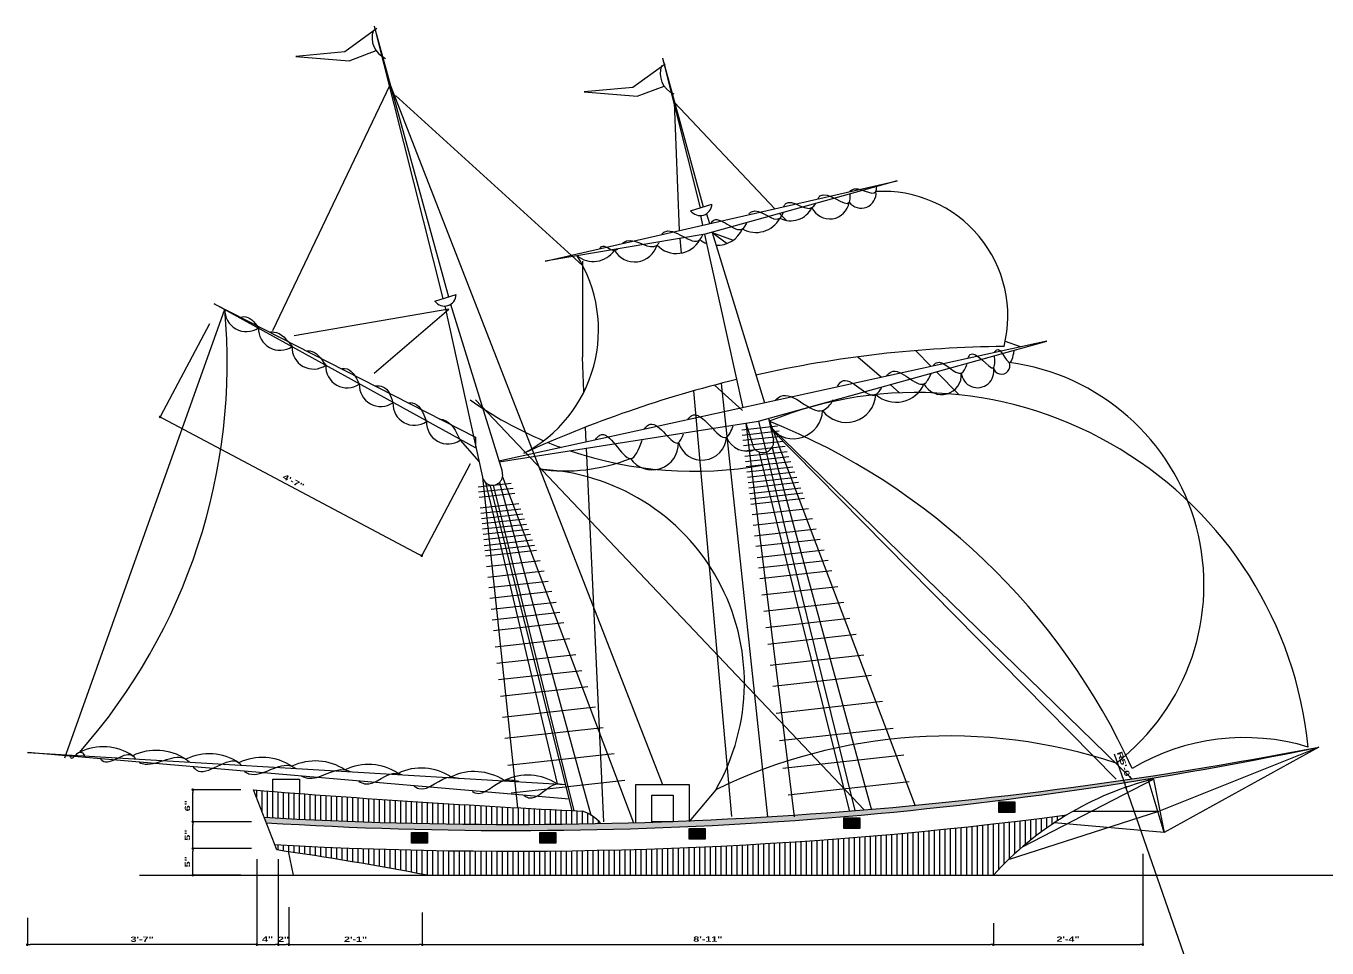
# Model space of a CAD drawing. Header units: inches. Extents: x 3 to 370, y 6 to 272.
# Drawn here: x 2.8 to 246.5, y 99.4 to 272 of the extents above; entities that cross this region are included whole.
import ezdxf

# ---------------------------------------------------------------- set-up
doc = ezdxf.new("R2010")
doc.units = ezdxf.units.IN
doc.header["$LTSCALE"] = 6
doc.header["$MEASUREMENT"] = 0
doc.layers.get('DEFPOINTS').update_dxf_attribs({"linetype": 'CONTINUOUS'})
for name, color, linetype in [('A-WALL', 15, 'CONTINUOUS'), ('DETAILS', 7, 'CONTINUOUS'), ('DIMLINE', 1, 'CONTINUOUS'), ('LINE', 231, 'CONTINUOUS'), ('SHADE', 6, 'CONTINUOUS'), ('TEXTL', 2, 'CONTINUOUS')]:
    doc.layers.add(name, color=color, linetype=linetype)
doc.styles.add('CITYBLUEPRINT', font='cityb___.ttf', dxfattribs={"width": 1.5, "height": 1})
doc.dimstyles.new('ARCH493', dxfattribs={"dimscale": 48, "dimtxt": 0.125, "dimasz": 0.0625, "dimexe": 0.125, "dimexo": 0, "dimgap": 0, "dimtad": 0, "dimdec": 6, "dimrnd": 1, "dimzin": 15, "dimdsep": 46, "dimlunit": 4, "dimtxsty": 'CITYBLUEPRINT', "dimblk": 'DOT', "dimcen": 0.0625, "dimdle": 0.09375, "dimclrd": 1, "dimclre": 1, "dimclrt": 2, "dimadec": 0, "dimazin": 0, "dimtfac": 1, "dimtdec": 6, "dimtix": 1, "dimtmove": 2, "dimatfit": 3, "dimldrblk": 'DOT', "dimfxl": 1, "dimtvp": 1, "dimtolj": 1, "dimtzin": 15, "dimarcsym": 0})
pattern_1 = [(90, (-21, 15), (-1, 1e-16), [])]

# ---------------------------------------------------------------- blocks, each defined once
blk = doc.blocks.new('DOT')
at = {"layer": 'DIMLINE', "color": 0, "linetype": 'ByBlock'}
blk.add_line((-0.5, 0), (-1, 0), dxfattribs=at)
at = {"layer": 'DIMLINE', "color": 0, "linetype": 'ByBlock', "const_width": 0.5}
blk.add_lwpolyline([(-0.25, 0, 1), (0.25, 0, 1)], format="xyb", close=True, dxfattribs=at)
blk = doc.blocks.new('*D32')
at = {"layer": 'DEFPOINTS', "color": 0}
for p in [(46, 116), (50, 116), (50, 100)]:
    blk.add_point(p, dxfattribs=at)
at = {"layer": 'DIMLINE', "color": 1, "lineweight": -2}
for p, q in [((46, 116), (46, 99.875)), ((50, 116), (50, 99.875)), ((46.5, 100), (49.5, 100))]:
    blk.add_line(p, q, dxfattribs=at)
at = {"layer": 'DIMLINE', "color": 1, "lineweight": -2, "xscale": 0.5, "yscale": 0.5, "zscale": 0.5, "rotation": 180}
blk.add_blockref('DOT', (46, 100), dxfattribs=at)
at = {"layer": 'DIMLINE', "color": 1, "lineweight": -2, "xscale": 0.5, "yscale": 0.5, "zscale": 0.5}
blk.add_blockref('DOT', (50, 100), dxfattribs=at)
at = {"layer": 'DIMLINE', "color": 7, "insert": (48, 101.023661), "char_height": 1, "attachment_point": 5, "style": 'CITYBLUEPRINT'}
blk.add_mtext('\\A1;4"', dxfattribs=at)
blk = doc.blocks.new('*D33')
at = {"layer": 'DEFPOINTS', "color": 0}
for p in [(50, 116), (52, 107), (52, 100)]:
    blk.add_point(p, dxfattribs=at)
at = {"layer": 'DIMLINE', "color": 1, "lineweight": -2}
for p, q in [((52, 107), (52, 99.875)), ((50.5, 100), (51.5, 100))]:
    blk.add_line(p, q, dxfattribs=at)
at = {"layer": 'DIMLINE', "color": 1, "lineweight": -2, "xscale": 0.5, "yscale": 0.5, "zscale": 0.5, "rotation": 180}
blk.add_blockref('DOT', (50, 100), dxfattribs=at)
at = {"layer": 'DIMLINE', "color": 1, "lineweight": -2, "xscale": 0.5, "yscale": 0.5, "zscale": 0.5}
blk.add_blockref('DOT', (52, 100), dxfattribs=at)
at = {"layer": 'DIMLINE', "color": 7, "insert": (51, 101), "char_height": 1, "attachment_point": 5, "style": 'CITYBLUEPRINT'}
blk.add_mtext('\\A1;2"', dxfattribs=at)
blk = doc.blocks.new('*D34')
at = {"layer": 'DEFPOINTS', "color": 0}
for p in [(52, 107), (77, 106), (77, 100)]:
    blk.add_point(p, dxfattribs=at)
at = {"layer": 'DIMLINE', "color": 1, "lineweight": -2}
for p, q in [((77, 106), (77, 99.875)), ((52.5, 100), (76.5, 100))]:
    blk.add_line(p, q, dxfattribs=at)
at = {"layer": 'DIMLINE', "color": 1, "lineweight": -2, "xscale": 0.5, "yscale": 0.5, "zscale": 0.5, "rotation": 180}
blk.add_blockref('DOT', (52, 100), dxfattribs=at)
at = {"layer": 'DIMLINE', "color": 1, "lineweight": -2, "xscale": 0.5, "yscale": 0.5, "zscale": 0.5}
blk.add_blockref('DOT', (77, 100), dxfattribs=at)
at = {"layer": 'DIMLINE', "color": 7, "insert": (64.5, 101.004981), "char_height": 1, "attachment_point": 5, "style": 'CITYBLUEPRINT'}
blk.add_mtext('\\A1;2\'-1"', dxfattribs=at)
blk = doc.blocks.new('*D35')
at = {"layer": 'DEFPOINTS', "color": 0}
for p in [(77, 106), (184, 104), (184, 100)]:
    blk.add_point(p, dxfattribs=at)
at = {"layer": 'DIMLINE', "color": 1, "lineweight": -2}
for p, q in [((184, 104), (184, 99.875)), ((77.5, 100), (183.5, 100))]:
    blk.add_line(p, q, dxfattribs=at)
at = {"layer": 'DIMLINE', "color": 1, "lineweight": -2, "xscale": 0.5, "yscale": 0.5, "zscale": 0.5, "rotation": 180}
blk.add_blockref('DOT', (77, 100), dxfattribs=at)
at = {"layer": 'DIMLINE', "color": 1, "lineweight": -2, "xscale": 0.5, "yscale": 0.5, "zscale": 0.5}
blk.add_blockref('DOT', (184, 100), dxfattribs=at)
at = {"layer": 'DIMLINE', "color": 7, "insert": (130.5, 101.028643), "char_height": 1, "attachment_point": 5, "style": 'CITYBLUEPRINT'}
blk.add_mtext('\\A1;8\'-11"', dxfattribs=at)
blk = doc.blocks.new('*D36')
at = {"layer": 'DEFPOINTS', "color": 0}
for p in [(212, 117), (184, 104), (212, 100)]:
    blk.add_point(p, dxfattribs=at)
at = {"layer": 'DIMLINE', "color": 1, "lineweight": -2}
for p, q in [((212, 117), (212, 99.875)), ((184.5, 100), (211.5, 100))]:
    blk.add_line(p, q, dxfattribs=at)
at = {"layer": 'DIMLINE', "color": 1, "lineweight": -2, "xscale": 0.5, "yscale": 0.5, "zscale": 0.5, "rotation": 180}
blk.add_blockref('DOT', (184, 100), dxfattribs=at)
at = {"layer": 'DIMLINE', "color": 1, "lineweight": -2, "xscale": 0.5, "yscale": 0.5, "zscale": 0.5}
blk.add_blockref('DOT', (212, 100), dxfattribs=at)
at = {"layer": 'DIMLINE', "color": 7, "insert": (198, 101.023661), "char_height": 1, "attachment_point": 5, "style": 'CITYBLUEPRINT'}
blk.add_mtext('\\A1;2\'-4"', dxfattribs=at)
blk = doc.blocks.new('*D38')
at = {"layer": 'DEFPOINTS', "color": 0}
for p in [(34, 118), (43, 118), (43, 113)]:
    blk.add_point(p, dxfattribs=at)
at = {"layer": 'DIMLINE', "color": 1, "lineweight": -2}
for p, q in [((43, 118), (33.875, 118)), ((34, 113.5), (34, 117.5)), ((43, 113), (33.875, 113))]:
    blk.add_line(p, q, dxfattribs=at)
at = {"layer": 'DIMLINE', "color": 1, "lineweight": -2, "xscale": 0.5, "yscale": 0.5, "zscale": 0.5}
for p, rotation in [((34, 118), 90), ((34, 113), 270)]:
    blk.add_blockref('DOT', p, dxfattribs=dict(at, rotation=rotation))
at = {"layer": 'DIMLINE', "color": 7, "insert": (33, 115.5), "char_height": 1, "attachment_point": 5, "rotation": 90, "style": 'CITYBLUEPRINT'}
blk.add_mtext('\\A1;5"', dxfattribs=at)
blk = doc.blocks.new('*D39')
at = {"layer": 'DEFPOINTS', "color": 0}
for p in [(34, 123), (45, 123), (45, 118)]:
    blk.add_point(p, dxfattribs=at)
at = {"layer": 'DIMLINE', "color": 1, "lineweight": -2}
for p, q in [((45, 123), (33.875, 123)), ((34, 118.5), (34, 122.5)), ((45, 118), (33.875, 118))]:
    blk.add_line(p, q, dxfattribs=at)
at = {"layer": 'DIMLINE', "color": 1, "lineweight": -2, "xscale": 0.5, "yscale": 0.5, "zscale": 0.5}
for p, rotation in [((34, 123), 90), ((34, 118), 270)]:
    blk.add_blockref('DOT', p, dxfattribs=dict(at, rotation=rotation))
at = {"layer": 'DIMLINE', "color": 7, "insert": (33, 120.5), "char_height": 1, "attachment_point": 5, "rotation": 90, "style": 'CITYBLUEPRINT'}
blk.add_mtext('\\A1;5"', dxfattribs=at)
blk = doc.blocks.new('*D40')
at = {"layer": 'DEFPOINTS', "color": 0}
for p in [(34, 129), (43, 129), (43, 123)]:
    blk.add_point(p, dxfattribs=at)
at = {"layer": 'DIMLINE', "color": 1, "lineweight": -2}
for p, q in [((43, 129), (33.875, 129)), ((34, 123.5), (34, 128.5)), ((43, 123), (33.875, 123))]:
    blk.add_line(p, q, dxfattribs=at)
at = {"layer": 'DIMLINE', "color": 1, "lineweight": -2, "xscale": 0.5, "yscale": 0.5, "zscale": 0.5}
for p, rotation in [((34, 129), 90), ((34, 123), 270)]:
    blk.add_blockref('DOT', p, dxfattribs=dict(at, rotation=rotation))
at = {"layer": 'DIMLINE', "color": 7, "insert": (33, 126), "char_height": 1, "attachment_point": 5, "rotation": 90, "style": 'CITYBLUEPRINT'}
blk.add_mtext('\\A1;6"', dxfattribs=at)
blk = doc.blocks.new('*D41')
at = {"layer": 'DEFPOINTS', "color": 0}
for p in [(208.840933, 129.45633), (228.687225, 72.521291)]:
    blk.add_point(p, dxfattribs=at)
at = {"layer": 'DIMLINE', "color": 1, "lineweight": -2}
for p, q in [((206.665362, 135.697609), (208.676357, 129.928468)), ((228.687225, 72.521291), (208.840933, 129.45633))]:
    blk.add_line(p, q, dxfattribs=at)
at = {"layer": 'DIMLINE', "color": 1, "lineweight": -2, "xscale": 0.5, "yscale": 0.5, "zscale": 0.5, "rotation": 289.217422}
blk.add_blockref('DOT', (208.840933, 129.45633), dxfattribs=at)
at = {"layer": 'DIMLINE', "color": 2, "insert": (208.552838, 133.38523), "char_height": 1, "attachment_point": 5, "rotation": 289.21743958, "style": 'CITYBLUEPRINT'}
blk.add_mtext('\\A1;R5\'-0"', dxfattribs=at)
blk = doc.blocks.new('*D57')
at = {"layer": 'DEFPOINTS', "color": 0}
for p in [(37, 216), (86, 190), (76.882678, 172.817355)]:
    blk.add_point(p, dxfattribs=at)
at = {"layer": 'DIMLINE', "color": 1, "lineweight": -2}
for p, q in [((28.324352, 198.582997), (76.441003, 173.051712)), ((86, 190), (76.824088, 172.706936))]:
    blk.add_line(p, q, dxfattribs=at)
at = {"layer": 'DIMLINE', "color": 1, "lineweight": -2, "xscale": 0.5, "yscale": 0.5, "zscale": 0.5}
for p, rotation in [((27.882678, 198.817355), 152.049031), ((76.882678, 172.817355), 332.049031)]:
    blk.add_blockref('DOT', p, dxfattribs=dict(at, rotation=rotation))
at = {"layer": 'DIMLINE', "color": 7, "insert": (52.862484, 186.721605), "char_height": 1, "attachment_point": 5, "rotation": 332.04902064, "style": 'CITYBLUEPRINT'}
blk.add_mtext('\\A1;4\'-7"', dxfattribs=at)
blk = doc.blocks.new('*D58')
at = {"layer": 'DEFPOINTS', "color": 0}
for p in [(3, 105), (46, 105), (3, 100)]:
    blk.add_point(p, dxfattribs=at)
at = {"layer": 'DIMLINE', "color": 1, "lineweight": -2}
for p, q in [((3, 105), (3, 99.875)), ((45.5, 100), (3.5, 100))]:
    blk.add_line(p, q, dxfattribs=at)
at = {"layer": 'DIMLINE', "color": 1, "lineweight": -2, "xscale": 0.5, "yscale": 0.5, "zscale": 0.5, "rotation": 180}
blk.add_blockref('DOT', (3, 100), dxfattribs=at)
at = {"layer": 'DIMLINE', "color": 1, "lineweight": -2, "xscale": 0.5, "yscale": 0.5, "zscale": 0.5}
blk.add_blockref('DOT', (46, 100), dxfattribs=at)
at = {"layer": 'DIMLINE', "color": 7, "insert": (24.5, 101), "char_height": 1, "attachment_point": 5, "style": 'CITYBLUEPRINT'}
blk.add_mtext('\\A1;3\'-7"', dxfattribs=at)

msp = doc.modelspace()

# ---------------------------------------------------------------- hatches: boundary and pattern name
at = {"layer": 'DETAILS'}
h = msp.add_hatch(dxfattribs=at)
h.set_pattern_fill('_U', color=256, angle=90, style=0, pattern_type=0)
h.set_pattern_definition(pattern_1)
edge = h.paths.add_edge_path()
edge.add_line((45.3968445, 128.9682043), (47.3622003, 123.8582791))
edge.add_arc((93.8172356, 917.927144), 795.4265727, 266.6518683369, 271.2000818927)
edge.add_arc((104.5, 117.5), 7.9056942, 40.889115528, 71.565051177)
edge.add_arc((204, 2111), 1988.3674208, 265.4249122165, 267.2037877238, ccw=False)
for points in [[(188, 126.7657777), (185, 126.7657777), (185, 124.7657777), (188, 124.7657777)], [(159, 123.7657784), (156, 123.7657784), (156, 121.7657784), (159, 121.7657784)], [(78, 121), (75, 121), (75, 119), (78, 119)], [(102, 121), (99, 121), (99, 119), (102, 119)], [(130, 121.7657784), (127, 121.7657784), (127, 119.7657784), (130, 119.7657784)]]:
    msp.add_hatch(color=256, dxfattribs=at).paths.add_polyline_path(points)
h = msp.add_hatch(dxfattribs=at)
h.set_pattern_fill('_U', color=256, angle=90, style=0, pattern_type=0)
h.set_pattern_definition(pattern_1)
edge = h.paths.add_edge_path()
edge.add_arc((93.8172356, 917.927144), 800.4265727, 266.8140105928, 277.4611577905, ccw=False)
edge.add_line((49.3316449, 118.7377231), (49.721744, 117.7234655))
edge.add_arc((-33.7472575, -466.256573), 589.9150444, 79.0919673598, 81.8657361377, ccw=False)
edge.add_line((77.8841997, 113), (184, 113))
edge.add_arc((228.6872254, 72.5212911), 60.2948919, 120.863963015, 137.828997851, ccw=False)
at = {"layer": 'DIMLINE'}
h = msp.add_hatch(color=256, dxfattribs=at)
edge = h.paths.add_edge_path()
edge.add_arc((93.8172356, 917.927144), 795.4265727, 266.6518683369, 280.9565784886, ccw=False)
edge.add_line((47.3622003, 123.8582791), (47.7562911, 122.8336432))
edge.add_arc((94.0810271, 858.0699909), 736.694284, 266.3947539352, 281.8212863711)

# ---------------------------------------------------------------- linework, layer by layer
at = {"layer": 'A-WALL'}
for p, q in [((49.721744, 117.723466), (45.396844, 128.968204)), ((51.897676, 117.511619), (52.8, 113))]:
    msp.add_line(p, q, dxfattribs=at)
for centre, radius, start, end in [((93.817236, 917.927144), 795.4265727, 266.651868, 280.956578), ((94.081027, 858.069991), 736.694284, 266.394754, 281.821286), ((228.687225, 72.521291), 60.2948919, 104.098515, 137.828998), ((204, 2111), 1988.3674208, 265.424912, 267.203788), ((104.5, 117.5), 7.9056942, 40.889116, 71.565051), ((93.817236, 917.927144), 800.4265727, 266.814011, 277.461158), ((-33.747257, -466.256573), 589.9150444, 79.091967, 81.865736)]:
    msp.add_arc(centre, radius, start, end, dxfattribs=at)
at = {"layer": 'DETAILS'}
for p, q in [((137.593388, 197.622492), (146.666041, 123.907812)), ((140, 198), (158.050331, 125.144946)), ((141.851615, 198.514337), (169.335822, 125.967667)), ((136.845742, 196.408659), (143.529616, 197.150939)), ((136.96568, 195.421979), (143.891971, 196.191181)), ((137.085617, 194.435299), (144.254326, 195.231422)), ((137.205554, 193.448618), (144.616681, 194.271663)), ((137.325492, 192.461938), (144.979036, 193.311905)), ((137.445429, 191.475258), (145.341391, 192.352146)), ((137.565366, 190.488577), (145.703746, 191.392388)), ((137.685303, 189.501897), (146.066101, 190.432629)), ((137.805241, 188.515217), (146.428456, 189.472871)), ((137.925178, 187.528536), (146.790811, 188.513112)), ((87.453364, 185.740459), (93.641128, 186.427643)), ((87.558549, 184.752141), (94.003483, 185.467885)), ((88.267629, 187.538707), (94.85638, 125.630344)), ((90.296043, 186.029112), (105.396857, 125.078949)), ((92.036785, 187.599911), (116.576205, 122.826231)), ((138.045115, 186.541856), (147.153166, 187.553354)), ((138.165052, 185.555176), (147.515521, 186.593595)), ((138.298309, 184.458919), (147.918117, 185.52725)), ((87.663733, 183.763822), (94.365838, 184.508126)), ((138.418246, 183.472239), (148.280472, 184.567492)), ((138.538184, 182.485558), (148.642827, 183.607733)), ((87.874102, 181.787184), (95.090548, 182.588609)), ((87.979286, 180.798866), (95.452903, 181.628851)), ((88.08447, 179.810547), (95.815258, 180.669092)), ((138.778058, 180.512198), (149.367537, 181.688216)), ((88.189654, 178.822228), (96.177613, 179.709334)), ((88.294839, 177.833909), (96.539968, 178.749575)), ((139.017933, 178.538837), (150.092247, 179.768699)), ((88.400023, 176.845591), (96.902323, 177.789817)), ((88.505207, 175.857272), (97.264678, 176.830058)), ((88.622073, 174.759195), (97.667274, 175.763713)), ((139.257807, 176.565477), (150.816956, 177.849182)), ((139.497682, 174.592116), (151.541666, 175.929665)), ((88.727257, 173.770876), (98.029629, 174.803955)), ((88.832441, 172.782558), (98.391984, 173.844196)), ((139.750876, 172.509179), (152.306618, 173.903561)), ((89.04281, 170.80592), (99.116694, 171.924679)), ((139.99075, 170.535818), (153.031328, 171.984044)), ((89.253178, 168.829283), (99.841404, 170.005162)), ((140.230625, 168.562458), (153.756037, 170.064527)), ((89.463547, 166.852645), (100.566114, 168.085645)), ((89.673915, 164.876008), (101.290824, 166.166128)), ((140.603756, 165.492841), (154.883344, 167.078665)), ((89.895965, 162.789612), (102.055775, 164.140024)), ((140.976888, 162.423224), (156.01065, 164.092803)), ((90.106334, 160.812975), (102.780485, 162.220507)), ((141.350019, 159.353606), (157.137956, 161.106941)), ((90.316702, 158.836338), (103.505195, 160.30099)), ((90.643936, 155.761623), (104.632501, 157.315128)), ((141.723151, 156.283989), (158.265263, 158.121079)), ((90.97117, 152.686909), (105.759807, 154.329266)), ((142.2029, 152.337268), (159.714682, 154.282045)), ((91.298404, 149.612195), (106.887113, 151.343404)), ((142.682649, 148.390547), (161.164102, 150.443011)), ((91.625639, 146.537481), (108.01442, 148.357542)), ((92.046376, 142.584206), (109.46384, 144.518508)), ((143.295655, 143.347569), (163.232076, 145.561615)), ((92.467113, 138.630931), (110.913259, 140.679474)), ((143.92198, 138.195015), (165.232076, 140.561615)), ((93.004715, 133.579579), (112.981234, 135.798078)), ((144.570182, 133.044891), (167.232076, 135.561615)), ((93.671138, 128.431478), (114.981234, 130.798078)), ((145.570182, 128.044891), (168.232076, 130.561615))]:
    msp.add_line(p, q, dxfattribs=at)
for points in [[(185, 126.765778), (188, 126.765778), (188, 124.765778), (185, 124.765778)], [(156, 123.765778), (159, 123.765778), (159, 121.765778), (156, 121.765778)], [(75, 121), (78, 121), (78, 119), (75, 119)], [(99, 121), (102, 121), (102, 119), (99, 119)], [(127, 121.765778), (130, 121.765778), (130, 119.765778), (127, 119.765778)]]:
    msp.add_lwpolyline(points, close=True, dxfattribs=at)
at = {"layer": 'DIMLINE'}
for p, q in [((68.507899, 271.509722), (62.466947, 267.153376)), ((62.466947, 267.153376), (53.333466, 266.323477)), ((53.333466, 266.323477), (63.297264, 265.493577)), ((63.297264, 265.493577), (68.364014, 267.392654)), ((122.478476, 264.870524), (116.437524, 260.514178)), ((49, 215), (71, 261)), ((71, 261), (122, 130)), ((72, 259), (107.043361, 227.191411)), ((116.437524, 260.514178), (107.304043, 259.684279)), ((107.304043, 259.684279), (117.267841, 258.854379)), ((117.267841, 258.854379), (122.334591, 260.753456)), ((124.280103, 257.700424), (143.04905, 237.783875)), ((125.174202, 233.72141), (124.280103, 257.700424)), ((143.950324, 236.87509), (145.218102, 235.596747)), ((125.553344, 229.487663), (125.308824, 232.218137)), ((131.294225, 233.359507), (135.237177, 231.900043)), ((131.294225, 233.359507), (134.117136, 231.300337)), ((107, 228), (107, 210)), ((10, 135), (40, 219)), ((82, 219), (53, 214)), ((68, 207), (82, 219)), ((27.99526, 199.002118), (37.171172, 216.295182)), ((186.23399, 213.023825), (189, 212)), ((107.298713, 203.502987), (107, 210)), ((158.639055, 210.062604), (163.070214, 206.224904)), ((169.38254, 211.230938), (172.334627, 208.254252)), ((173.323974, 207.256659), (177.592658, 202.952403)), ((132.991453, 205.079767), (141.684767, 123.942174)), ((164.658283, 204.849523), (166.434139, 203.311505)), ((135, 124), (127.862794, 203.698796)), ((131.756661, 204.759339), (137, 200)), ((87, 202), (159.820088, 125.243691)), ((107.730898, 194.102959), (107.601916, 196.908324)), ((142.222068, 196.946096), (210, 131)), ((207, 131), (142.301528, 196.609718)), ((111, 123), (107.784068, 192.94652)), ((215, 125), (245, 137)), ((245, 137), (216, 121)), ((189.447876, 118.300626), (214, 131)), ((216, 121), (213, 131)), ((214, 131), (216, 121)), ((132, 129), (127, 123.073426)), ((187, 116), (215, 125)), ((198.997849, 125), (215, 125)), ((216, 121), (195.395215, 122.79172)), ((24, 113), (364, 113))]:
    msp.add_line(p, q, dxfattribs=at)
for centre, radius, start, end in [((71.830368, 269.83473), 4.2402058, 160.668301, 246.457302), ((125.800945, 263.195532), 4.2402058, 160.668301, 246.457302), ((128, 261.333333), 72.6941844, 234.706652, 247.114519), ((128, 261.333333), 72.6941844, 247.817348, 249.894328), ((128, 261.333333), 72.6941844, 251.325142, 280.069746)]:
    msp.add_arc(centre, radius, start, end, dxfattribs=at)
at = {"layer": 'LINE'}
for points, knots in [([(157.1658705, 241.0482684), (157.2572666, 241.152355), (158.3744471, 242.4246571), (162.0234789, 239.4880254), (162.1283056, 241.5612216), (162.1459291, 241.909769)], [0, 0, 0, 0, 0.4062169518, 4.9653917103, 5.886790069, 5.886790069, 5.886790069, 5.886790069]), ([(144.7157238, 238.2723224), (144.836741, 238.4497688), (145.9365659, 240.0624326), (149.148221, 236.768229), (150.4489153, 238.3987636), (150.6534861, 238.655211)], [0, 0, 0, 0, 0.6130417756, 5.5714297377, 6.4968191124, 6.4968191124, 6.4968191124, 6.4968191124]), ([(151.1323379, 239.7081565), (151.2515234, 239.8856806), (152.4616799, 241.6881806), (157.2187268, 237.0315002), (157.17501, 239.8786959), (157.1658705, 240.4739349)], [0, 0, 0, 0, 0.6130417756, 6.22455166, 7.7077903992, 7.7077903992, 7.7077903992, 7.7077903992]), ([(131.0866369, 235.1032053), (131.1785478, 235.2418973), (132.3877204, 237.0665182), (136.3064682, 232.2865404), (137.5763952, 234.6580817), (137.820258, 235.1134865)], [0, 0, 0, 0, 0.4786980326, 6.2977132788, 7.6807083919, 7.6807083919, 7.6807083919, 7.6807083919]), ([(138.2033395, 236.8364877), (138.3581293, 236.9804483), (139.890333, 238.4054573), (143.425284, 234.3624227), (144.4374207, 236.620671), (144.6199535, 237.0279326)], [0, 0, 0, 0, 0.6131094455, 6.0689292699, 7.2693407797, 7.2693407797, 7.2693407797, 7.2693407797]), ([(121.7969121, 232.9015927), (121.950602, 233.0783421), (123.6625612, 235.0471605), (128.1307648, 229.9861494), (129.3865567, 232.5580292), (129.5543111, 232.9015927)], [0, 0, 0, 0, 0.6770287093, 7.5414525653, 8.599814657, 8.599814657, 8.599814657, 8.599814657]), ([(114.5183648, 231.3700365), (114.7681322, 231.520046), (116.6989913, 232.6797135), (119.9139899, 229.5585347), (121.2805433, 231.2962681), (121.4138306, 231.4657587)], [0, 0, 0, 0, 0.8565101838, 6.6213623899, 7.2444088897, 7.2444088897, 7.2444088897, 7.2444088897]), ([(110.304469, 230.317091), (110.3946523, 230.4648246), (110.9573036, 231.3865309), (112.454224, 229.6298717), (113.4425223, 230.1161235), (113.6564316, 230.2213689)], [0, 0, 0, 0, 0.4786980326, 2.9865846696, 3.6793375901, 3.6793375901, 3.6793375901, 3.6793375901]), ([(43.0097317, 217.5115442), (43.193368, 217.5514819), (44.5313152, 217.8424622), (45.4807499, 216.5802129), (46.2998726, 215.4912102)], [0, 0, 0, 0, 0.5510807665, 4.0150937145, 4.0150937145, 4.0150937145, 4.0150937145]), ([(48.44564, 214.7044013), (48.6909544, 214.7150677), (50.4181616, 214.7901677), (51.5923372, 213.2789772), (52.5997451, 211.9824204)], [0, 0, 0, 0, 0.7247873834, 5.1030747298, 5.1030747298, 5.1030747298, 5.1030747298]), ([(55.4519219, 211.1728348), (55.6048806, 211.1779406), (57.1191689, 211.2284876), (58.0567458, 209.7777915), (58.8996177, 208.4736307)], [0, 0, 0, 0, 0.4529918729, 4.4846112528, 4.4846112528, 4.4846112528, 4.4846112528]), ([(179.2742919, 209.7991203), (179.3927981, 210.0710652), (180.2521457, 212.0430747), (184.4230237, 205.8986552), (184.2767593, 209.1875209), (184.2319304, 210.1955324)], [0, 0, 0, 0, 0.7990928555, 5.7946245306, 8.0023731873, 8.0023731873, 8.0023731873, 8.0023731873]), ([(184.2454506, 210.8951002), (184.3743883, 211.0980804), (185.1854652, 212.3749181), (187.0974096, 207.2529312), (187.6748565, 210.0383602), (187.9141022, 211.1924092)], [0, 0, 0, 0, 0.6346929622, 3.9925076476, 6.3678477689, 6.3678477689, 6.3678477689, 6.3678477689]), ([(61.9955085, 207.8981325), (62.1489205, 207.9037077), (63.6642564, 207.9587772), (64.4728017, 206.3819925), (65.1994902, 204.9648409)], [0, 0, 0, 0, 0.4529918729, 4.4744524406, 4.4744524406, 4.4744524406, 4.4744524406]), ([(164.0047672, 206.561756), (164.2929628, 206.8389778), (166.240087, 208.7119599), (170.4190281, 202.9628396), (171.9383334, 206.0546842), (172.3335991, 206.8590649)], [0, 0, 0, 0, 1.1303014556, 7.6366102925, 9.9245370596, 9.9245370596, 9.9245370596, 9.9245370596]), ([(172.7302103, 208.4447128), (172.9225408, 208.6395211), (174.3721977, 210.1078548), (177.6942676, 205.2852847), (178.7693686, 207.9492316), (179.0759868, 208.7089877)], [0, 0, 0, 0, 0.774248651, 5.835762749, 7.8552643363, 7.8552643363, 7.8552643363, 7.8552643363]), ([(154.7670358, 204.5754991), (155.0175414, 204.9279354), (156.7153666, 207.3166057), (161.1151246, 200.9751828), (162.7611791, 203.802434), (163.0958677, 204.3772927)], [0, 0, 0, 0, 1.193622158, 8.0898874741, 9.8499617023, 9.8499617023, 9.8499617023, 9.8499617023]), ([(68.1864039, 204.6382247), (68.7027029, 204.6295396), (70.4674775, 204.5998527), (71.0718233, 202.7586179), (71.4993628, 201.4560511)], [0, 0, 0, 0, 1.4608453937, 4.9933519591, 4.9933519591, 4.9933519591, 4.9933519591]), ([(143.1661627, 201.9988213), (143.4902264, 202.2691727), (146.0347652, 204.391964), (150.9038515, 197.7317253), (153.4234754, 201.1243057), (154.0729663, 201.9988213)], [0, 0, 0, 0, 1.210113277, 9.5017729379, 12.3814389133, 12.3814389133, 12.3814389133, 12.3814389133]), ([(74.4376987, 201.46887), (74.6542024, 201.4792854), (76.3913203, 201.5628526), (77.1420617, 199.6349137), (77.7992354, 197.9472613)], [0, 0, 0, 0, 0.6341892022, 5.0884177824, 5.0884177824, 5.0884177824, 5.0884177824]), ([(126.7910265, 198.3944578), (127.012767, 198.6599098), (129.0020739, 201.0413673), (133.3867356, 192.2893604), (134.8885111, 196.2046741), (135.2572807, 197.1661018)], [0, 0, 0, 0, 0.9653291193, 8.6602858989, 11.1648321139, 11.1648321139, 11.1648321139, 11.1648321139]), ([(80.2360007, 198.3900678), (80.4515976, 198.3674273), (82.3611007, 198.1669039), (83.282098, 196.1911491), (84.0991079, 194.4384715)], [0, 0, 0, 0, 0.6406213324, 5.67386792, 5.67386792, 5.67386792, 5.67386792]), ([(118.5978768, 196.6201664), (118.9539784, 196.9738177), (120.9601108, 198.9661461), (124.4261866, 191.8504833), (125.6791005, 194.9426271), (125.971711, 195.6647788)], [0, 0, 0, 0, 1.3652782592, 7.6914265399, 9.6190444375, 9.6190444375, 9.6190444375, 9.6190444375]), ([(109.4488604, 194.5729073), (109.7167484, 194.9009473), (111.654533, 197.2738447), (115.7515072, 187.9525254), (117.542297, 192.717674), (118.18822, 194.4364235)], [0, 0, 0, 0, 1.1583952627, 8.3793248584, 12.4533048874, 12.4533048874, 12.4533048874, 12.4533048874]), ([(16.6779692, 134.8151574), (16.794919, 134.6832009), (18.2321166, 133.0615863), (21.776958, 136.9193372), (23.0589559, 135.0251211), (23.2010585, 134.8151574)], [0, 0, 0, 0, 0.5123734459, 6.2965626365, 7.01763616, 7.01763616, 7.01763616, 7.01763616]), ([(10.9702654, 135.2679222), (11.0280665, 135.1620894), (11.4325583, 134.421472), (12.6095445, 136.6736176), (13.464825, 135.7778755), (13.7788177, 135.4490284)], [0, 0, 0, 0, 0.3265433344, 2.2851476576, 3.4213036322, 3.4213036322, 3.4213036322, 3.4213036322]), ([(23.9258469, 134.0907332), (24.31446, 133.9769925), (27.1596726, 133.1442453), (30.9782657, 136.3173153), (33.1332064, 134.3749686), (33.3480877, 134.1812863)], [0, 0, 0, 0, 1.2087037194, 8.8494675021, 9.6957595939, 9.6957595939, 9.6957595939, 9.6957595939]), ([(34.091086, 133.2730165), (34.2665659, 133.0739943), (36.2931032, 130.7755781), (40.8973546, 135.9733851), (42.9214023, 133.7854124), (43.060334, 133.6352289)], [0, 0, 0, 0, 0.7685600552, 8.875748471, 9.4732422892, 9.4732422892, 9.4732422892, 9.4732422892]), ([(43.7074265, 132.3676236), (43.9770569, 132.2309766), (46.7157135, 130.8430432), (50.4376759, 134.7040512), (53.0676165, 133.1456355), (53.3108647, 133.0014947)], [0, 0, 0, 0, 0.8922177738, 9.0623235386, 9.8950085801, 9.8950085801, 9.8950085801, 9.8950085801]), ([(54.3980467, 131.552647), (54.7591874, 131.4075353), (57.3884975, 130.3510393), (60.5845399, 133.5368301), (63.2054459, 132.5296381), (63.548492, 132.3978084)], [0, 0, 0, 0, 1.1459321611, 8.343040406, 9.4269264197, 9.4269264197, 9.4269264197, 9.4269264197]), ([(65.1097133, 130.5822273), (65.4707442, 130.3956722), (67.8407497, 129.1710216), (70.6046086, 132.842191), (72.874437, 131.9332395), (73.0823784, 131.8499694)], [0, 0, 0, 0, 1.1776921124, 7.731019892, 8.391923205, 8.391923205, 8.391923205, 8.391923205]), ([(75.4379389, 129.6766976), (75.739112, 129.497974), (77.9539447, 128.1836376), (80.7720033, 132.0196719), (83.3742348, 131.2670747), (83.8635968, 131.1255453)], [0, 0, 0, 0, 1.0128199846, 7.4482957788, 8.9388169458, 8.9388169458, 8.9388169458, 8.9388169458]), ([(86.3268681, 128.678149), (86.5080821, 128.5765672), (88.46283, 127.4808085), (91.2377944, 131.4024395), (94.1784638, 130.7784659), (95.1149197, 130.5797616)], [0, 0, 0, 0, 0.6076923368, 6.5551514205, 9.3340634488, 9.3340634488, 9.3340634488, 9.3340634488]), ([(96.0209044, 127.9537248), (96.3239842, 127.769926), (98.4055417, 126.507592), (100.5822004, 130.3348339), (102.8772298, 130.0710362), (103.1781839, 130.0364436)], [0, 0, 0, 0, 1.0128199846, 6.9560666366, 7.8530460714, 7.8530460714, 7.8530460714, 7.8530460714])]:
    msp.add_open_spline(points, degree=3, knots=knots, dxfattribs=at)
at = {"layer": 'SHADE'}
for p, q in [((68, 272), (80.871706, 220.957029)), ((68, 272), (81.931827, 221.288151)), ((122, 266), (129.645623, 238.169932)), ((122, 266), (129.063841, 237.988216)), ((100, 228), (166, 243)), ((166, 243), (130, 233)), ((127.266319, 237.426773), (131.256238, 238.672996)), ((129.131221, 236.508186), (129.526641, 234.7106)), ((130.222156, 236.841368), (130.789827, 234.997688)), ((130, 233), (100, 228)), ((129.906359, 232.984393), (137.046647, 200.524504)), ((131.294225, 233.359507), (141.12883, 201.418696)), ((38, 220), (87, 195)), ((87, 193), (38, 220)), ((79.357697, 220.484139), (83.347616, 221.730363)), ((81.2226, 219.565553), (88.267629, 187.538707)), ((82.313534, 219.898735), (91.938325, 188.639363)), ((194, 213), (91.3602, 190.516996)), ((140, 198), (194, 213)), ((91.403308, 190.376989), (140, 198)), ((137.593388, 197.622492), (138.813204, 193.888333)), ((141.851615, 198.514337), (142.809585, 194.458958)), ((87, 195), (87, 193)), ((142.54625, 193.099083), (161.132343, 125.445704)), ((140.079662, 192.259956), (157.057248, 124.935048)), ((89.665708, 186.08426), (105.045246, 125.096438)), ((91.473759, 186.555519), (108.585687, 124.268099)), ((104.510898, 127.215403), (3, 136)), ((3, 136), (103.811847, 129.987504)), ((49, 128.683174), (49, 131)), ((49, 131), (54, 131)), ((54, 131), (54, 128.29856)), ((117, 122.756666), (117, 130)), ((117, 130), (127, 130)), ((127, 130), (127, 123.073426))]:
    msp.add_line(p, q, dxfattribs=at)
msp.add_lwpolyline([(120, 128), (124, 128), (124, 123), (120, 123)], close=True, dxfattribs=at)
for centre, radius, start, end in [((129.055864, 238.70754), 2.2006448, 215.591095, 359.100568), ((81.147242, 221.764907), 2.2006448, 215.591095, 359.100568), ((140.816267, 194.139523), 2.018751, 187.147728, 9.104419), ((90.146103, 187.945209), 1.9219543, 192.210537, 21.172125)]:
    msp.add_arc(centre, radius, start, end, dxfattribs=at)
at = {"layer": 'TEXTL'}
for p, q in [((84.099108, 194.438472), (87.634809, 190.415517)), ((88.82173, 186.55239), (102.282184, 130.07836))]:
    msp.add_line(p, q, dxfattribs=at)
for centre, radius, start, end in [((153.346154, 239.576923), 3.6991123, 205.232831, 351.027373), ((159.227273, 240.681818), 2.7909239, 217.056528, 6.546291), ((163.377437, 217.708914), 23.3317817, 345.83684, 93.384536), ((146, 240), 4.472136, 243.434949, 333.434949), ((139.5, 238.5), 5.1478151, 240.945396, 330.945396), ((124.642857, 234.357143), 4.9538688, 222.662694, 331.587339), ((132.1875, 236.25), 5.3125, 233.130102, 248.941073), ((132.1875, 236.25), 5.3125, 268.401727, 334.942385), ((109.045455, 232.681818), 4.7781355, 230.403791, 325.856413), ((116.785714, 232.214286), 4.3857376, 210.323607, 343.926426), ((83.989933, 215.097315), 26.0332037, 297.473383, 32.278602), ((-69.840164, 209.065803), 110.2884848, 318.537328, 5.167902), ((44.027134, 218.820573), 4.0311289, 177.448905, 304.318803), ((50.327006, 215.311783), 4.0311289, 177.448905, 304.318803), ((56.626879, 211.802994), 4.0311289, 177.448905, 304.318803), ((187.904726, -9.071269), 221.0794743, 90.493642, 102.642252), ((62.926751, 208.294204), 4.0311289, 177.448905, 304.318803), ((181.029412, 207.323529), 3.0466386, 186.095862, 12.828783), ((185.530688, 208.407937), 1.5841141, 194.922792, 21.947106), ((181.45122, 167.353659), 42.0143633, 307.451983, 82.410852), ((69.226624, 204.785414), 4.0311289, 177.448905, 304.318803), ((187.904726, -9.071269), 221.0794743, 103.60899, 114.563973), ((165.785714, 207.214286), 5.6649657, 228.066486, 336.99113), ((174.3, 206.7), 3.7121422, 207.255328, 4.635463), ((169.649095, 129.664895), 73.7167485, 5.710604, 112.028769), ((156.447368, 203.342105), 5.5631604, 216.924104, 356.474385), ((75.526497, 201.276624), 4.0311289, 177.448905, 304.318803), ((146.470588, 200.264706), 5.5357442, 221.072166, 357.259209), ((81.826369, 197.767835), 4.0311289, 177.448905, 304.318803), ((94.592056, 80.334766), 126.8566929, 24.5291, 68.055234), ((120.045455, 193.863636), 4.9564217, 215.293348, 1.57655), ((129.409091, 195.318182), 4.601922, 196.645038, 356.035345), ((137.857143, 196.571429), 4.1649656, 202.166346, 291.722911), ((103.590909, 223.227273), 34.5337899, 262.360505, 291.059169), ((97.318182, 149), 40.0353408, 330.029197, 87.592391), ((175.636364, 39.454545), 99.61185, 71.647729, 115.980421), ((17.195049, 126.93977), 10.102469, 56.64167, 115.733996), ((231.040969, 97.537009), 41.2352526, 73.140871, 120.681584), ((27.136556, 126.277336), 10.102469, 56.64167, 115.733996), ((37.078063, 125.614901), 10.102469, 56.64167, 115.733996), ((47.01957, 124.952467), 10.102469, 56.64167, 115.733996), ((56.961077, 124.290032), 10.102469, 56.64167, 115.733996), ((66.902584, 123.627597), 10.102469, 56.64167, 115.733996), ((76.844091, 122.965163), 10.102469, 56.64167, 115.733996), ((86.785598, 122.302728), 10.102469, 56.64167, 115.733996), ((96.727105, 121.640293), 10.102469, 56.64167, 115.733996)]:
    msp.add_arc(centre, radius, start, end, dxfattribs=at)

# ---------------------------------------------------------------- dimensions: what is measured, and where the dimension line sits
at = {"layer": 'DIMLINE'}
dim = msp.add_aligned_dim(p1=(37, 216), p2=(86, 190), distance=-19.4517056, dimstyle='ARCH493', override={"dimscale": 1, "dimtxt": 1.5, "dimasz": 0.5, "dimblk1": 'DOT', "dimblk2": 'DOT', "dimsah": 1, "dimcen": 1, "dimse1": 1, "dimclrt": 7}, dxfattribs=at)
dim.commit()
dim.dimension.update_dxf_attribs({"geometry": '*D57', "text_midpoint": (52.862484, 186.721605)})
dim = msp.add_radius_dim(center=(228.687225, 72.521291), mpoint=(208.840933, 129.45633), dimstyle='ARCH493', override={"dimscale": 1, "dimtxt": 1.5, "dimasz": 0.5, "dimblk1": 'DOT', "dimblk2": 'DOT', "dimsah": 1, "dimcen": 1}, dxfattribs=at)
dim.commit()
dim.dimension.update_dxf_attribs({"geometry": '*D41', "text_midpoint": (208.552838, 133.38523)})
for base, p1, p2, picture, middle in [((34, 129), (43, 123), (43, 129), '*D40', (33, 126)), ((34, 123), (45, 118), (45, 123), '*D39', (33, 120.5)), ((34, 118), (43, 113), (43, 118), '*D38', (33, 115.5))]:
    dim = msp.add_linear_dim(base=base, p1=p1, p2=p2, angle=90, dimstyle='ARCH493', override={"dimscale": 1, "dimtxt": 1.5, "dimasz": 0.5, "dimblk1": 'DOT', "dimblk2": 'DOT', "dimsah": 1, "dimcen": 1, "dimclrt": 7}, dxfattribs=at)
    dim.commit()
    dim.dimension.update_dxf_attribs({"geometry": picture, "text_midpoint": middle})
for base, p1, p2, override, picture, middle in [((50, 100), (46, 116), (50, 116), {"dimscale": 1, "dimtxt": 1.5, "dimasz": 0.5, "dimblk1": 'DOT', "dimblk2": 'DOT', "dimsah": 1, "dimcen": 1, "dimclrt": 7}, '*D32', (48, 101.023661)), ((52, 100), (50, 116), (52, 107), {"dimscale": 1, "dimtxt": 1.5, "dimasz": 0.5, "dimblk1": 'DOT', "dimblk2": 'DOT', "dimsah": 1, "dimcen": 1, "dimse1": 1, "dimclrt": 7}, '*D33', (51, 101)), ((212, 100), (184, 104), (212, 117), {"dimscale": 1, "dimtxt": 1.5, "dimasz": 0.5, "dimblk1": 'DOT', "dimblk2": 'DOT', "dimsah": 1, "dimcen": 1, "dimse1": 1, "dimclrt": 7}, '*D36', (198, 101.023661)), ((3, 100), (46, 105), (3, 105), {"dimscale": 1, "dimtxt": 1.5, "dimasz": 0.5, "dimblk1": 'DOT', "dimblk2": 'DOT', "dimsah": 1, "dimcen": 1, "dimse1": 1, "dimclrt": 7}, '*D58', (24.5, 101)), ((77, 100), (52, 107), (77, 106), {"dimscale": 1, "dimtxt": 1.5, "dimasz": 0.5, "dimblk1": 'DOT', "dimblk2": 'DOT', "dimsah": 1, "dimcen": 1, "dimse1": 1, "dimclrt": 7}, '*D34', (64.5, 101.004981)), ((184, 100), (77, 106), (184, 104), {"dimscale": 1, "dimtxt": 1.5, "dimasz": 0.5, "dimblk1": 'DOT', "dimblk2": 'DOT', "dimsah": 1, "dimcen": 1, "dimse1": 1, "dimclrt": 7}, '*D35', (130.5, 101.028643))]:
    dim = msp.add_linear_dim(base=base, p1=p1, p2=p2, dimstyle='ARCH493', override=override, dxfattribs=at)
    dim.commit()
    dim.dimension.update_dxf_attribs({"geometry": picture, "text_midpoint": middle})

doc.saveas('drawing.dxf')
